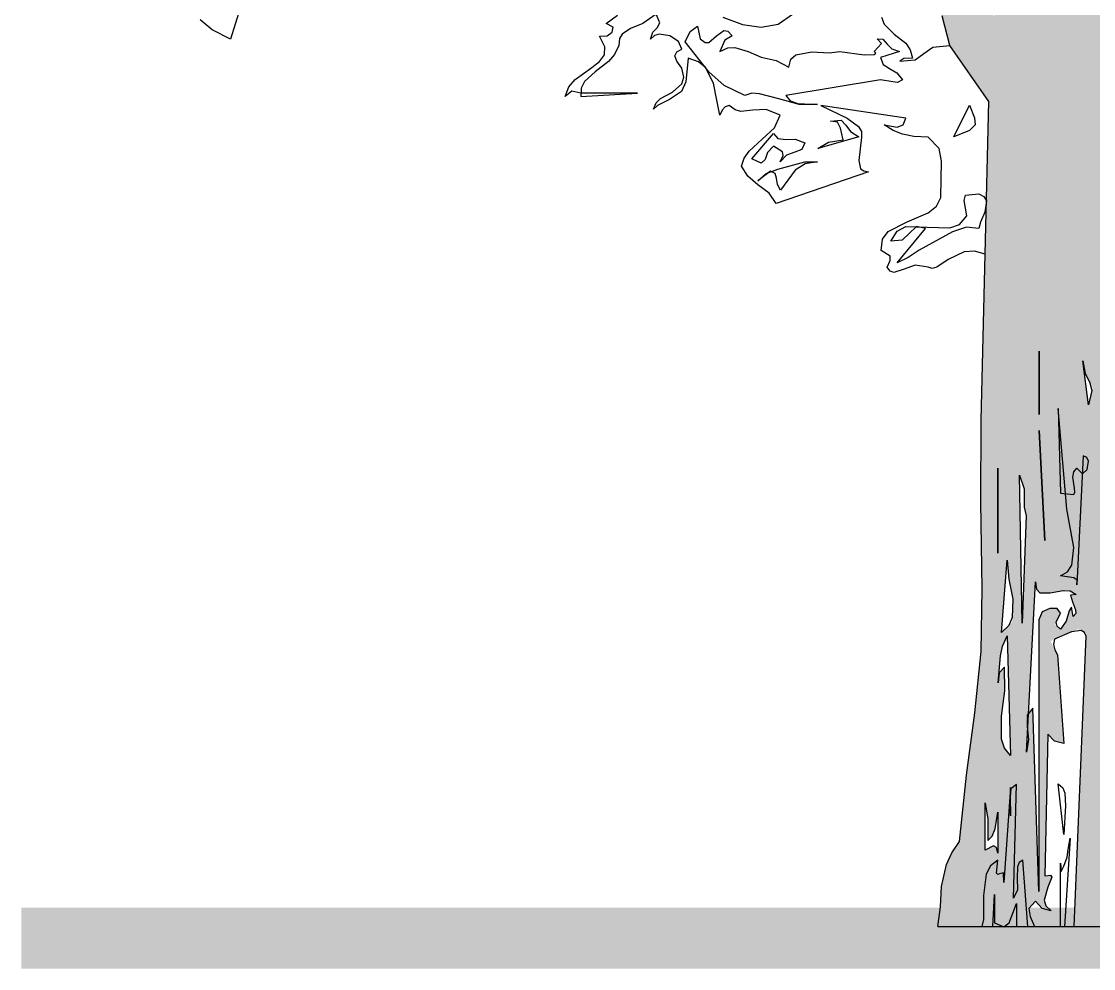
# Model space of a CAD drawing. Header units: millimetres. Extents: x 2403 to 72627, y 1744 to 50777.
# Drawn here: x 4986 to 11599, y 1921 to 7763 of the extents above; entities that cross this region are included whole.
import ezdxf

# ---------------------------------------------------------------- set-up
doc = ezdxf.new("R2010")
doc.units = ezdxf.units.MM
doc.layers.add('dwgmodels.com', color=250, linetype='Continuous')

# ---------------------------------------------------------------- blocks, each defined once
blk = doc.blocks.new('K15-2')
at = {"lineweight": -2}
h = blk.add_hatch(color=256, dxfattribs=at)
h.dxf.hatch_style = 1
h.set_gradient(color1=(127, 95, 63), one_color=1, tint=1, name='INVHEMISPHERICAL')
h.paths.add_polyline_path([(152, 1437.6), (186.1, 1672.4), (34.1, 1632.4), (-103.4, 1632.4), (-122.9, 1611.4), (-128.8, 1600.6), (-135, 1579.2), (-136.4, 1566.4), (-140.2, 1561.2), (-150.9, 1524.5), (-146.9, 1520.9), (-152.2, 1520), (-179.4, 1426.4), (-189, 1432.3), (-195.4, 1453.4), (-199.4, 1471.9), (-208.4, 1487.9), (-204.1, 1509.1), (-192.9, 1516.4), (-184.4, 1517.9), (-164.9, 1517.9), (-152.2, 1520), (-150.9, 1524.5), (-160.3, 1532.8), (-148.4, 1550.4), (-140.2, 1561.2), (-135.7, 1576.7), (-138.6, 1583.1), (-150.9, 1562.9), (-172.9, 1541.4), (-167.4, 1532.7), (-178.4, 1527.9), (-191.9, 1525.4), (-209.4, 1518), (-220.9, 1524.9), (-233.9, 1540.4), (-246.4, 1550.9), (-253.9, 1549.9), (-271.2, 1533.5), (-274.2, 1523.3), (-261, 1520.4), (-257.4, 1506.9), (-254.4, 1492.9), (-249.4, 1484.9), (-241.4, 1476.9), (-243.9, 1459.4), (-241.9, 1440.4), (-243.2, 1411.6), (-233.9, 1418.9), (-217.4, 1403.9), (-204.9, 1382.9), (-183.4, 1335.9), (-197.9, 1332.9), (-210.9, 1333.9), (-223.9, 1337.4), (-235.9, 1342.9), (-260.4, 1353.9), (-287.9, 1357.4), (-298.4, 1364.4), (-299.9, 1372.4), (-292.5, 1401.2), (-295.9, 1401.9), (-301.9, 1396.9), (-310.7, 1377.4), (-313.9, 1382.4), (-334.4, 1387.9), (-353.9, 1388.9), (-372.9, 1385.4), (-367.6, 1372), (-352.6, 1377.9), (-342.9, 1368.9), (-343.9, 1359.4), (-362.5, 1359.4), (-357.4, 1346.4), (-337.9, 1345.4), (-318.9, 1339.9), (-298.9, 1333.4), (-277.9, 1328.4), (-250.9, 1311.9), (-222.9, 1302.9), (-196.4, 1294.9), (-185.4, 1288.9), (-176.4, 1280.9), (-188.4, 1277.4), (-200.9, 1270.9), (-210.4, 1260.4), (-212.4, 1244.9), (-231.4, 1236.4), (-251.7, 1223.9), (-268.2, 1223.9), (-244.9, 1215.9), (-236.9, 1226.7), (-212.9, 1229.9), (-194.4, 1231.9), (-187.4, 1234.9), (-183.4, 1240.9), (-190.4, 1243.4), (-194.4, 1251.4), (-192.4, 1261.9), (-183.4, 1269.9), (-147.5, 1271.9), (-149.4, 1258.2), (-133.4, 1255.9), (-116.4, 1249.4), (-102.9, 1235.9), (-92.9, 1212.4), (-92.4, 1201.4), (-89.4, 1188.4), (-78.9, 1160.9), (-65.9, 1130.4), (-56.9, 1096.4), (-12.2, 1031.9), (-14.9, 918), (-14.9, 917.9), (-14.9, 917.4), (-16.4, 856.9), (-20.9, 666.4), (-21.4, 572.4), (-19.9, 472.9), (-20.9, 400.9), (-28.4, 330.4), (-37.9, 258.9), (-45.9, 182.9), (-54.9, 169.9), (-60.9, 156.4), (-66.4, 131.4), (-67.9, 107.9), (-70.9, 85.4), (40.1, 85.4), (32, 104), (41.1, 114.4), (49.1, 105.9), (54.5, 104.5), (51.1, 115.4), (55.6, 130.4), (60.1, 141.9), (58.6, 144.4), (52.1, 143.4), (55.6, 305.9), (63.1, 297.9), (73.6, 295.4), (66.6, 396.9), (58.6, 412.9), (90.1, 426.6), (99.8, 421.8), (85.7, 85.4), (144.6, 85.4), (140.6, 202.8), (140.1, 203.4), (149.6, 212.4), (157.1, 206.9), (154.1, 189.5), (152.8, 190.6), (152.6, 190.2), (152.6, 179.9), (152.1, 188.9), (150.1, 192.9), (140.6, 201), (144.6, 85.4), (154.9, 85.4), (153.1, 88.9), (158.4, 85.4), (167.8, 85.4), (171.1, 89.4), (168.1, 114.9), (164.6, 139.9), (168.1, 128.4), (178.8, 106.2), (173.6, 85.4), (220.7, 85.4), (217.1, 90.9), (208.1, 101.9), (197.1, 110.9), (178.6, 160.9), (167.1, 212.4), (161.6, 265.4), (160.1, 319.4), (162.6, 429.9), (163.1, 485.9), (160.6, 541.4), (163.6, 597.9), (161.6, 656.4), (157.1, 773.4), (158.3, 802.8), (152.1, 806.1), (158.5, 806.4), (171.6, 1129.9)])
h.paths.add_polyline_path([(-3.9, 1155.4), (-5.9, 1129.4), (-16.4, 1142.4), (-25.4, 1161.4), (-29.9, 1182.9), (-27.4, 1201.4), (-3.4, 1198.7), (-1.9, 1186.9)], flags=16)
h.paths.add_polyline_path([(-9.4, 1208.9), (-11.9, 1219.4), (-15.4, 1223.4), (-24.4, 1221.4), (-37.5, 1214.1), (-45.4, 1219.9), (-70.6, 1255.7), (-66.9, 1273.9), (-9.4, 1284.9), (-2.9, 1248.4), (-2.9, 1227.4)], flags=16)
h.paths.add_polyline_path([(-5.9, 1302.9), (-30.9, 1301.4), (-53.4, 1293.9), (-73.4, 1286.9), (-92.9, 1284.9), (-117.4, 1311.4), (-137.4, 1339.9), (-167.9, 1397.4), (-157.9, 1411.9), (-141.4, 1402.4), (-124.4, 1395.9), (-105.9, 1395.9), (-85.4, 1404.4), (-92.9, 1371.9), (-80.9, 1375.4), (-61.6, 1386.4), (-45.4, 1382.9), (-70.4, 1342.9), (-54.9, 1340.4), (-40.4, 1334.9), (-23.4, 1330.9), (3.4, 1332.7), (4.5, 1312.4)], flags=16)
h.paths.add_polyline_path([(8.6, 1346.9), (-52.4, 1353.9), (-48.8, 1366.6), (-36.4, 1370.4), (-23.4, 1373.4), (-16.4, 1377.9), (-9.4, 1386.4), (1.1, 1377.9), (1.1, 1358.1)], flags=16)
h.paths.add_polyline_path([(-16.4, 1556.4), (-27.4, 1552.4), (-34.4, 1545.9), (-43.4, 1527.4), (-54.9, 1506.9), (-72.6, 1490), (-58.4, 1493.4), (-38.4, 1504.4), (-23.4, 1521.9), (-14.3, 1552.8)], flags=16)
h.paths.add_polyline_path([(8.6, 1556.9), (0.4, 1561.4), (-7.9, 1577.9), (-15.4, 1588.4), (-15.4, 1588.4), (-14.8, 1581.5), (-22.8, 1589), (-27.9, 1589.4), (-33, 1607.3), (-36.4, 1605.9), (-56.8, 1595.3), (-66.9, 1600.4), (-58.9, 1597.4), (-52.9, 1598.1), (-46.4, 1603.9), (-39.4, 1615.4), (-30.9, 1625.4), (-27.9, 1621.4), (-21.9, 1617.9), (-5.4, 1612.4), (13.4, 1604), (12.6, 1592.9), (12.1, 1572.4)], flags=16)
h.paths.add_polyline_path([(95.6, 734.4), (98.1, 719.9), (106.9, 703.3), (102.1, 683.9)], flags=16)
h.paths.add_polyline_path([(95.1, 604.9), (95.1, 604.8), (95.1, 604.9)], flags=16)
h.paths.add_polyline_path([(23.1, 603.4), (28.1, 587.4), (28.1, 566.4), (30.6, 556.4), (26.1, 433.4)], flags=16)
h.paths.add_polyline_path([(8.6, 505.9), (10.6, 483.9), (15.1, 460.9), (14.5, 434.5), (2.1, 422.9)], flags=16)
h.paths.add_polyline_path([(41.1, 480.9), (42.6, 472.4), (46.1, 468.4), (58.1, 468.4), (78.7, 471.8), (88.1, 466.4), (81.6, 465.4), (83.6, 457.9), (88.5, 445.4), (84.6, 440.9), (82.6, 451.9), (80.1, 447.4), (76.6, 435.9), (70.1, 426.4), (63.9, 431.8), (70.1, 444.9), (66.1, 450.4), (57.6, 450.4), (49.1, 446.4), (45.1, 437.4), (45.1, 125.4), (38.1, 335.9), (33.4, 330.1), (32.3, 308.2), (33.1, 299.9), (31.1, 285.4), (32.3, 308.2), (30.5, 326.4), (33.4, 330.1)], flags=16)
h.paths.add_polyline_path([(8.6, 418.9), (12.6, 281.4), (5.6, 289.9), (2.1, 300.4), (2.1, 326.9), (6.1, 355.9), (5.6, 382.9), (-0.4, 376.4), (-1.4, 364.9), (1.6, 402.1)], flags=16)
h.paths.add_polyline_path([(-16.4, 227.4), (-13.4, 208.4), (-13.4, 183.9), (-8.4, 188.9), (-4.9, 197.4), (-1.9, 216.4), (-1.9, 169.4), (-3.4, 175.9), (-6.9, 177.9), (-16.4, 172.9)], flags=16)
for p, q in [((-12.2, 1031.9), (-56.9, 1096.4)), ((-16.4, 856.9), (-12.2, 1031.9))]:
    blk.add_line(p, q)
blk.add_line((-70.9, 85.4), (220.7, 85.4), dxfattribs=at)
at = {"linetype": 'Continuous'}
for points in [[(-70.9, 85.4), (-67.9, 107.9), (-66.4, 131.4), (-60.9, 156.4), (-54.9, 169.9), (-45.9, 182.9), (-37.9, 258.9), (-28.4, 330.4), (-20.9, 400.9), (-19.9, 472.9), (-21.4, 572.4), (-20.9, 666.4), (-16.4, 856.9), (-28.9, 860.4), (-40.4, 859.4), (-58.9, 850.9), (-71.9, 841.9), (-77.4, 840.4), (-81.9, 841.9), (-96.9, 844.4), (-110.4, 839.4), (-121.4, 835.9), (-125.4, 837.4), (-128.9, 841.9), (-125.4, 849.4), (-125.4, 854.4), (-135.9, 860.9), (-134.4, 873.9), (-127.9, 882.9), (-105.9, 893.9), (-81.9, 904.4), (-72.4, 911.9), (-67.4, 921.9), (-66.4, 963.4), (-69.4, 977.9), (-81.9, 990.9), (-98.4, 991.9), (-111.4, 994.4), (-121.9, 998.9), (-132.4, 1005.4), (-117.4, 1002.4), (-110.4, 1005.4), (-107.4, 1012.9), (-204.9, 1027.4), (-174.9, 1012.9), (-161.9, 1003.4), (-158.4, 997.4), (-158.4, 990.9), (-161.4, 964.4), (-159.4, 954.9), (-155.9, 952.4), (-150.4, 951.4), (-256.4, 914.9), (-264.4, 926.9), (-277.4, 936.4), (-288.9, 946.4), (-295.9, 957.9), (-292.9, 966.9), (-287.4, 974.9), (-272.4, 988.9), (-258.4, 1001.9), (-251.9, 1016.4), (-267.9, 1022.9), (-282.9, 1021.9), (-296.9, 1020.4), (-303.4, 1022.4), (-310.4, 1027.4), (-314.9, 1025.9), (-318.4, 1021.9), (-320.9, 1016.4), (-324.4, 1033.4), (-328.4, 1052.9), (-337.4, 1070.9), (-345.4, 1077.4), (-357.4, 1081.9), (-359.9, 1054.4), (-364.9, 1043.4), (-378.9, 1034.4), (-392.4, 1027.4), (-396.9, 1023.4), (-393.9, 1030.4), (-388.9, 1035.4), (-375.4, 1042.9), (-364.4, 1052.4), (-362.4, 1059.9), (-364.4, 1070.4), (-370.4, 1078.4), (-372.4, 1084.4), (-370.4, 1088.9), (-364.4, 1091.9), (-368.4, 1100.9), (-378.4, 1107.4), (-390.4, 1109.4), (-395.9, 1107.9), (-400.4, 1103.4), (-397.9, 1111.4), (-392.9, 1116.4), (-389.9, 1122.4), (-393.9, 1132.4), (-409.4, 1121.4), (-423.4, 1115.9), (-432.9, 1109.4), (-435.9, 1104.4), (-436.9, 1096.4), (-441.9, 1085.9), (-448.9, 1077.9), (-463.9, 1065.9), (-476.4, 1054.9), (-479.9, 1047.4), (-480.4, 1037.9), (-415.4, 1041.4), (-480.4, 1041.4), (-490.9, 1043.9), (-498.4, 1037.9), (-494.4, 1048.9), (-486.9, 1057.4), (-467.9, 1070.9), (-458.9, 1077.9), (-453.4, 1085.4), (-452.9, 1094.9), (-458.9, 1106.9), (-450.4, 1107.4), (-444.4, 1111.4), (-443.4, 1117.4), (-451.4, 1121.4), (-438.4, 1130.9)], [(-317.4, 1128.9), (-294.9, 1120.4), (-273.4, 1117.4), (-253.9, 1120.9), (-237.4, 1132.4)], [(-135.4, 1128.9), (-132.4, 1120.9), (-120.9, 1109.4), (-107.4, 1098.9), (-102.4, 1091.4), (-99.9, 1081.9), (-109.9, 1081.4), (-114.4, 1078.4), (-96.9, 1079.9), (-86.9, 1086.9), (-76.4, 1094.4), (-56.9, 1096.4), (-65.9, 1130.4)], [(-873.4, 1132.9), (-882.4, 1103.4), (-903.4, 1114.4), (-917.4, 1125.9)], [(-346.4, 1118.4), (-343.4, 1103.9), (-337.9, 1099.9), (-333.4, 1099.9), (-324.9, 1107.4), (-316.4, 1113.4), (-311.9, 1112.9), (-306.9, 1107.4), (-315.4, 1102.4), (-320.9, 1089.4), (-311.9, 1093.4), (-303.9, 1093.9), (-288.4, 1089.4), (-273.4, 1082.9), (-256.4, 1078.9), (-241.9, 1071.4), (-239.4, 1080.4), (-233.9, 1085.4), (-215.4, 1088.9), (-195.4, 1087.9), (-183.4, 1089.4), (-155.4, 1085.4), (-143.9, 1085.9), (-141.9, 1087.4), (-143.9, 1089.4), (-135.4, 1098.4), (-140.4, 1103.9), (-133.9, 1103.4), (-128.9, 1097.9), (-123.4, 1092.4), (-114.9, 1089.4), (-136.4, 1082.4), (-133.4, 1074.4), (-126.4, 1069.9), (-117.9, 1064.9), (-111.4, 1056.9), (-116.9, 1053.9), (-122.4, 1054.4), (-136.4, 1056.9), (-245.4, 1038.9), (-240.4, 1032.9), (-231.4, 1029.9), (-208.9, 1028.4), (-229.9, 1028.4), (-253.4, 1034.9), (-275.4, 1040.9), (-284.4, 1041.4), (-292.4, 1038.9), (-315.9, 1050.4), (-333.4, 1065.9), (-360.9, 1100.4), (-354.9, 1112.4), (-346.4, 1118.4)], [(-34.4, 1027.9), (-28.9, 1013.4), (-27.9, 1005.4), (-34.4, 998.9), (-52.4, 991.4), (-34.4, 1027.9)], [(-193.9, 1009.4), (-181.9, 1010.4), (-176.4, 1004.9), (-170.9, 997.4), (-161.4, 991.4), (-208.4, 977.9), (-196.4, 985.4), (-179.4, 987.9), (-182.4, 1001.4), (-185.9, 1008.4), (-193.9, 1009.4)], [(-259.4, 995.4), (-254.4, 989.4), (-245.4, 988.4), (-234.4, 988.9), (-223.4, 984.4), (-226.9, 976.9), (-234.9, 973.9), (-244.4, 970.4), (-251.9, 962.9), (-248.4, 969.9), (-248.9, 974.4), (-259.4, 980.9), (-266.4, 973.4), (-268.9, 965.4), (-273.4, 961.4), (-284.4, 966.4), (-259.4, 995.4)], [(-223.4, 962.9), (-208.9, 962.9), (-222.9, 960.4), (-234.4, 953.4), (-251.4, 930.4), (-254.9, 936.9), (-255.9, 943.9), (-257.4, 949.4), (-262.9, 951.9), (-277.4, 940.9), (-267.9, 949.4), (-254.4, 954.4), (-223.4, 962.9)], [(-23.9, 925.9), (-17.9, 922.9), (-14.9, 917.9), (-16.9, 904.9), (-21.9, 893.4), (-23.9, 886.4), (-37.9, 887.9), (-53.9, 882.4), (-92.4, 861.4), (-104.9, 852.9), (-117.4, 846.9), (-84.9, 886.4), (-95.4, 888.4), (-103.4, 880.9), (-111.9, 872.9), (-124.9, 871.9), (-117.4, 883.4), (-107.4, 888.4), (-82.9, 887.9), (-56.9, 886.9), (-45.9, 890.9), (-37.4, 900.9), (-40.4, 918.4), (-38.9, 924.4), (-23.9, 925.9)], [(45.6, 745.4), (45.6, 672.9), (45.6, 745.4)], [(95.6, 734.4), (98.1, 719.9), (103.1, 710.4), (106.1, 700.4), (102.1, 683.9), (95.6, 734.4)], [(67.1, 679.9), (70.1, 582.4), (85.1, 580.9), (86.6, 583.9), (86.1, 588.4), (84.1, 600.9), (85.1, 606.9), (88.6, 611.4), (95.1, 604.9), (100.6, 609.9), (102.1, 619.4), (100.1, 623.4), (96.1, 625.4), (88.6, 477.4), (89.1, 482.9), (85.1, 485.4), (70.1, 487.9), (78.1, 492.4), (83.1, 499.9), (85.1, 520.4), (77.1, 564.4), (67.1, 679.9)], [(45.6, 654.4), (52.1, 528.4), (45.6, 654.4)], [(-1.9, 611.4), (-1.9, 513.9), (-1.9, 611.4)], [(23.1, 603.4), (28.1, 587.4), (28.1, 575.9), (28.1, 566.4), (30.6, 556.4), (26.1, 433.4), (23.1, 603.4)], [(8.6, 505.9), (10.6, 483.9), (15.1, 460.9), (14.6, 439.9), (10.6, 430.9), (2.1, 422.9), (8.6, 505.9)], [(41.1, 480.9), (42.6, 472.4), (46.1, 468.4), (58.1, 468.4), (73.1, 470.9), (81.1, 470.4), (88.1, 466.4), (81.6, 465.4), (83.6, 457.9), (87.1, 448.9), (87.6, 444.4), (84.6, 440.9), (82.6, 451.9), (80.1, 447.4), (76.6, 435.9), (70.1, 426.4), (66.1, 429.9), (65.1, 434.4), (70.1, 444.9), (66.1, 450.4), (57.6, 450.4), (49.1, 446.4), (45.1, 437.4), (45.1, 125.4), (38.1, 335.9), (31.6, 327.9), (31.6, 314.9), (33.1, 299.9), (31.1, 285.4), (41.1, 480.9)], [(8.6, 418.9), (12.6, 281.4), (5.6, 289.9), (2.1, 300.4), (2.1, 326.9), (6.1, 355.9), (5.6, 382.9), (-0.4, 376.4), (-1.4, 364.9), (1.1, 395.9), (3.6, 406.9), (8.6, 418.9)], [(85.7, 85.4), (99.6, 418.4), (97.6, 422.9), (93.6, 424.9), (82.6, 423.4), (63.1, 414.9), (62.1, 408.9), (63.6, 402.9), (66.6, 396.9), (73.6, 295.4), (63.1, 297.9), (55.6, 305.9), (52.1, 143.4), (58.6, 144.4), (60.1, 141.9), (55.6, 130.4), (51.1, 115.4), (53.1, 108.9), (59.1, 103.4), (49.1, 105.9), (41.1, 114.4), (33.6, 105.9), (35.1, 96.9), (40.1, 85.4)], [(32.5, 85.4), (26.6, 161.4), (22.6, 158.9), (20.6, 153.9), (20.1, 140.9), (20.6, 127.4), (16.1, 117.9), (19.6, 248.4), (13.1, 243.4), (12.1, 234.4), (12.6, 212.4), (12.6, 244.9), (5.1, 135.9), (4.6, 146.9), (0.1, 145.9), (-1.9, 144.9), (-3.4, 146.4), (-1.9, 161.4), (-10.4, 154.9), (-15.4, 145.4), (-18.4, 120.9), (-18.4, 93.4), (-20.2, 85.4)], [(67.1, 248.9), (72.6, 244.4), (75.1, 238.4), (75.6, 223.9), (73.6, 190.9), (67.1, 248.9)], [(-16.4, 227.4), (-13.4, 208.4), (-13.4, 183.9), (-8.4, 188.9), (-4.9, 197.4), (-1.9, 216.4), (-1.9, 169.4), (-3.4, 175.9), (-6.9, 177.9), (-16.4, 172.9), (-16.4, 227.4)], [(70.1, 85.4), (70.1, 157.9), (70.6, 148.4), (73.6, 154.4), (77.6, 164.9), (78.6, 173.9), (81.1, 186.9)], [(81.1, 186.9), (74.6, 85.4)], [(-7.7, 85.4), (-5.9, 121.9)], [(-5.9, 121.9), (-5.9, 89.4), (5.1, 84.9), (11.1, 89.4), (19.6, 111.9), (19.6, 85.4)]]:
    blk.add_lwpolyline(points, dxfattribs=at)

msp = doc.modelspace()

# ---------------------------------------------------------------- hatches: boundary and pattern name
at = {"lineweight": -2, "true_color": 0x000000}
h = msp.add_hatch(color=18, dxfattribs=at)
h.dxf.hatch_style = 1
h.paths.add_polyline_path([(69879.1, 2290.3), (4985.8, 2296.5), (4985.5, 1920.7), (69879.1, 1920.7)])

# ---------------------------------------------------------------- block references
at = {"layer": 'dwgmodels.com', "xscale": 5.37560496273727, "yscale": 5.37560496273727, "zscale": 5.37560496273727}
msp.add_blockref('K15-2', (11018.9, 1721.2), dxfattribs=at)

doc.saveas('drawing.dxf')
